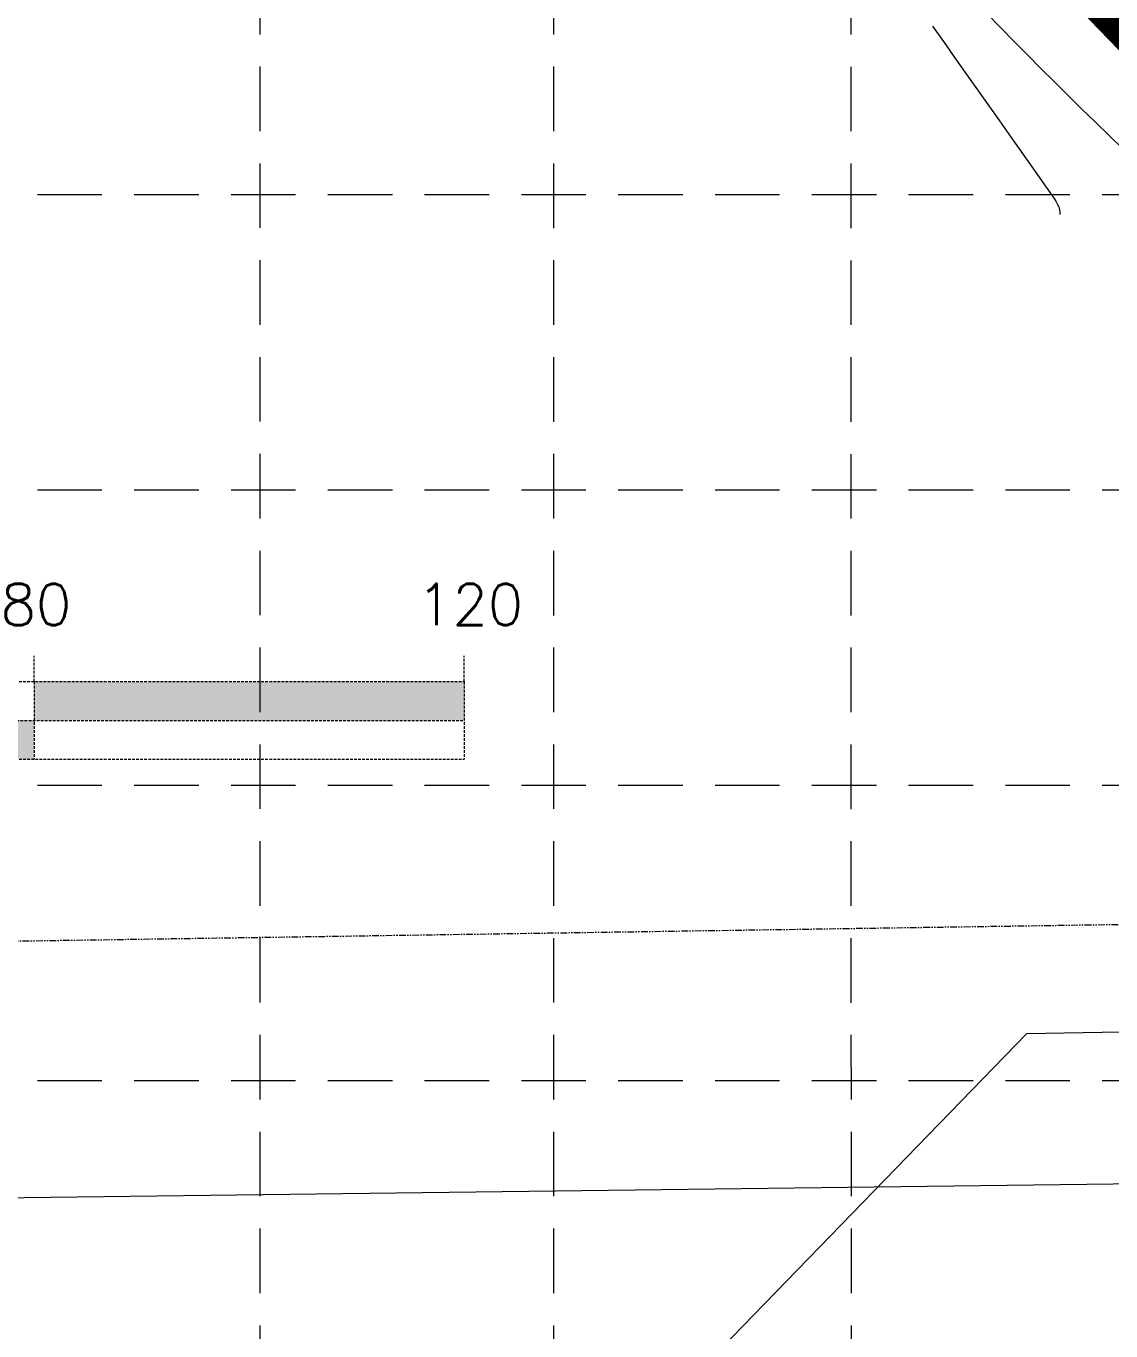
# Model space of a CAD drawing. Extents: x 2140663 to 2528301, y 336313 to 7007653.
# Drawn here: x 2527344.6 to 2527445.5, y 7006118.5 to 7006239.8 of the extents above; entities that cross this region are included whole.
import ezdxf

# ---------------------------------------------------------------- set-up
doc = ezdxf.new("R2010")
doc.units = 0
doc.header["$MEASUREMENT"] = 0
for name, pattern in [('HIDDEN', [0.375, 0.25, -0.125]), ('PHANTOM2', [1.25, 0.625, -0.125, 0.125, -0.125, 0.125, -0.125]), ('xdrc002pt$0$HIDDEN2', [0.1875, 0.125, -0.0625]), ('xdrc002pt$0$PHANTOM2', [1.25, 0.625, -0.125, 0.125, -0.125, 0.125, -0.125])]:
    doc.linetypes.add(name, pattern=pattern)
for name, color, linetype in [('1 EXISTING CONTOURS', 43, 'Continuous'), ('GRID', 254, 'HIDDEN'), ('LIMITS OF DISTURBANCE', 1, 'HIDDEN'), ('xdrc002ar$0$xdrc002ar$0$C-PKNG-FACE-N', 1, 'Continuous'), ('xdrc002bs$0$C-WATR-PIPE-E', 12, 'Continuous'), ('xdrc002bs$0$v-rail-road-exist-demo', 14, 'xdrc002bs$0$TRACKS'), ('xdrc002bs$0$v-rail-road-exst', 14, 'xdrc002bs$0$TRACKS'), ('xdrc002pt$0$V-ADJC-LINE-E', 2, 'xdrc002pt$0$PHANTOM2'), ('xdrc002pt$0$V-ESMT-ACCS-N', 2, 'xdrc002pt$0$HIDDEN2'), ('xdrc002pt$0$v-prop-line', 3, 'PHANTOM2')]:
    doc.layers.add(name, color=color, linetype=linetype)
doc.styles.add('L120', font='simplex', dxfattribs={"height": 7.199999999999999})
doc.linetypes.add('xdrc002bs$0$TRACKS', pattern='A,0.15,[130,ltypeshp.shx,S=0.25,R=0,X=0,Y=0],0.15', length=0.3)

# ---------------------------------------------------------------- blocks, each defined once
blk = doc.blocks.new('A$C0208295A')
at = {"lineweight": 0}
h = blk.add_hatch(color=7, dxfattribs=at)
h.paths.add_polyline_path([(41.06108943000435, 3.603756858967245), (41.06108943000435, 7.207511626183987), (1.061089430004358, 7.207511626183987), (1.061089430004358, 3.603756858967244)])
h.paths.add_polyline_path([(41.06108943000436, 3.603756858967245), (41.06108943000436, 2.09268182516098e-06), (81.06108943000436, 2.09268182516098e-06), (81.06108943000436, 3.603756858967244)])
h.paths.add_polyline_path([(81.06108943000436, 7.207511626183986), (81.06108943000434, 3.603756858967245), (121.0610894300044, 3.603756858967244), (121.0610894300044, 7.207511626183987)])
at = {"color": 7, "lineweight": 0}
for p, q in [((81.06108943000436, 7.207511626183987), (81.06108943000436, 9.607511625625193)), ((121.0610894300044, 7.207511626183987), (121.0610894300044, 9.607511625625193)), ((41.06108943000436, 7.207511626183987), (121.0610894300044, 7.207511626183987)), ((81.06108943000436, 7.207511626183987), (81.06108943000436, 2.09268182516098e-06)), ((121.0610894300044, 7.207511626183987), (121.0610894300044, 2.09268182516098e-06)), ((1.061089430004358, 3.603756858967245), (121.0610894300044, 3.603756858967245)), ((41.06108943000436, 2.09268182516098e-06), (121.0610894300044, 2.09268182516098e-06))]:
    blk.add_line(p, q, dxfattribs=at)
at = {"color": 7, "lineweight": 0, "style": 'L120'}
for s, p in [('80', (77.94963910290971, 12.46954464539886)), ('120', (116.6657691872679, 12.46956557501107))]:
    blk.add_text(s, height=3.84, dxfattribs=at).set_placement(p)

msp = doc.modelspace()

# ---------------------------------------------------------------- linework, layer by layer
at = {"layer": '1 EXISTING CONTOURS', "color": 43, "lineweight": 0, "elevation": 602}
for points in [[(2527428.911534408, 7006239.782029861), (2527429.931402507, 7006238.336183024)], [(2527433.774216915, 7006232.891936296), (2527435.131957569, 7006230.968725739)], [(2527436.43596572, 7006229.121504568), (2527437.630961114, 7006227.428404911)], [(2527440.699131838, 7006222.748196598), (2527440.735623923, 7006222.457550204)], [(2527440.735623923, 7006222.457550204), (2527440.756638678, 7006222.271875804)]]:
    msp.add_lwpolyline(points, dxfattribs=at)
at = {"layer": '1 EXISTING CONTOURS', "color": 43, "lineweight": 0, "extrusion": (0.8170387711600922, 0.5765827316363252, 0), "elevation": 6104684.283717889}
msp.add_lwpolyline([(4267095.906782239, 602), (4267093.847656019, 602)], dxfattribs=at)
at = {"layer": '1 EXISTING CONTOURS', "color": 43, "lineweight": 0, "extrusion": (0.8169717047880378, 0.5766777554022067, 0), "elevation": 6105180.537073648}
msp.add_lwpolyline([(4266383.798758994, 602), (4266381.545568408, 602)], dxfattribs=at)
at = {"layer": '1 EXISTING CONTOURS', "color": 43, "lineweight": 0, "extrusion": (0.8169388060128171, 0.5767243598378283, 0), "elevation": 6105423.909261934}
msp.add_lwpolyline([(4266033.259462738, 602), (4266030.907918408, 602)], dxfattribs=at)
at = {"layer": '1 EXISTING CONTOURS', "color": 43, "lineweight": 0, "extrusion": (0.8169496676122886, 0.5767089739098668, 0), "elevation": 6105343.56391371}
msp.add_lwpolyline([(4266143.539540417, 602.0000000000007), (4266141.278420493, 602.0000000000007)], dxfattribs=at)
at = {"layer": '1 EXISTING CONTOURS', "color": 43, "lineweight": 0, "extrusion": (0.8170951337643663, 0.5765028554817335, 0), "elevation": 6104267.107781138}
msp.add_lwpolyline([(4267679.326495014, 602), (4267677.53864198, 602)], dxfattribs=at)
at = {"layer": '1 EXISTING CONTOURS', "color": 43, "lineweight": 0, "extrusion": (0.8172892011306163, 0.5762276995383675, 0), "elevation": 6102829.796430028}
msp.add_lwpolyline([(4269732.658232107, 602), (4269731.25057831, 602)], dxfattribs=at)
at = {"layer": '1 EXISTING CONTOURS', "color": 43, "lineweight": 0, "extrusion": (0.8177589711918045, 0.5755608265295002, 0), "elevation": 6099344.849601232}
msp.add_lwpolyline([(4274708.046405286, 602), (4274707.114660878, 602)], dxfattribs=at)
at = {"layer": '1 EXISTING CONTOURS', "color": 43, "lineweight": 0, "extrusion": (0.8199654806047368, 0.5724129720897695, 0), "elevation": 6082867.096274093}
msp.add_lwpolyline([(4298122.427241392, 602.0000000000007), (4298122.067113634, 602.0000000000007)], dxfattribs=at)
at = {"layer": '1 EXISTING CONTOURS', "color": 43, "lineweight": 0, "extrusion": (0.8531646859836725, 0.5216416572613634, 0), "elevation": 5811060.910791514}
msp.add_lwpolyline([(4659044.591524535, 602.0000000000007), (4659044.305764856, 602.0000000000007)], dxfattribs=at)
at = {"layer": '1 EXISTING CONTOURS', "color": 43, "lineweight": 0, "extrusion": (0.8667157322057967, 0.4988024053139376, 0), "elevation": 5685293.467908092}
msp.add_lwpolyline([(4811710.811735321, 602), (4811710.459458921, 602)], dxfattribs=at)
at = {"layer": '1 EXISTING CONTOURS', "color": 43, "lineweight": 0, "extrusion": (0.8992096554881621, 0.4375179944606403, 0), "elevation": 5338047.665138361}
msp.add_lwpolyline([(5194262.843427903, 602), (5194262.586916268, 602)], dxfattribs=at)
at = {"layer": '1 EXISTING CONTOURS', "color": 43, "lineweight": 0, "extrusion": (0.9801428024947543, 0.1982929315879143, 0), "elevation": 3866537.258084218}
msp.add_lwpolyline([(6365925.410258416, 602), (6365925.173674456, 602)], dxfattribs=at)
at = {"layer": 'GRID', "color": 253, "linetype": 'HIDDEN', "lineweight": 0, "ltscale": 24}
for p, q in [((2527366.415647264, 7006032.016217309), (2527366.29970966, 7007623.616497753)), ((2527393.70391521, 7006032.011927022), (2527393.789998551, 7007623.565466588)), ((2527421.368363672, 7006032.007577593), (2527421.22060479, 7007623.464267181)), ((2527228.686696025, 7006224.140113123), (2528272.070634682, 7006224.140113123)), ((2527228.686696025, 7006196.682641054), (2528272.070634682, 7006196.682641054)), ((2527228.686696025, 7006169.225168982), (2528272.070634682, 7006169.225168982)), ((2527228.686696025, 7006141.767696912), (2528272.070634682, 7006141.767696912))]:
    msp.add_line(p, q, dxfattribs=at)
at = {"layer": 'LIMITS OF DISTURBANCE', "ltscale": 70, "const_width": 6}
msp.add_lwpolyline([(2527323.279507909, 7007478.034385583), (2527323.279507909, 7007463.102355542), (2527345.362386929, 7006446.874516389, 0.3527120601780434), (2527681.725039883, 7006131.321992346), (2528205.897920626, 7006144.525554366), (2528183.386823632, 7007495.015237641)], format="xyb", close=True, dxfattribs=at)
at = {"layer": 'xdrc002ar$0$xdrc002ar$0$C-PKNG-FACE-N', "color": 7, "linetype": 'Continuous', "lineweight": 0}
msp.add_arc((2527731.944868506, 7006495.461958744), 372.7365509038806, 212.5615500005456, 241.6352742684922, dxfattribs=at)
at = {"layer": 'xdrc002bs$0$C-WATR-PIPE-E', "color": 7, "lineweight": 0}
for p, q in [((2528196.109451412, 7006157.551481116), (2527437.641812644, 7006146.124993335)), ((2527437.641812644, 7006146.124993335), (2527398.248891842, 7006105.526991053))]:
    msp.add_line(p, q, dxfattribs=at)
at = {"layer": 'xdrc002bs$0$v-rail-road-exist-demo', "color": 7, "lineweight": 0, "ltscale": 0.1}
msp.add_lwpolyline([(2527406.993449498, 7006362.756524464, 0.2893170627698015), (2527718.472789923, 7006137.537521685, 0.2893170627698015)], format="xyb", dxfattribs=at)
at = {"layer": 'xdrc002bs$0$v-rail-road-exst', "color": 7, "lineweight": 0, "ltscale": 0.1}
msp.add_line((2528196.578675124, 7006141.41994409), (2527339.593587719, 7006130.812595026), dxfattribs=at)
msp.add_lwpolyline([(2527329.612689179, 7006488.599018269, 0.1754023176800247), (2527409.052752624, 7006268.680676657, 0.02902946981657823), (2527447.886468883, 7006227.158564671, 0.06767570571352022), (2527510.611701932, 7006181.840893986, 0.01454100416896879), (2527558.661133012, 7006157.949311711, 0.01454100416896879)], format="xyb", dxfattribs=at)
at = {"layer": 'xdrc002pt$0$V-ADJC-LINE-E', "color": 7, "lineweight": 0}
msp.add_line((2527558.661133009, 7006157.949311712), (2527284.938087328, 7006153.825611666), dxfattribs=at)
at = {"layer": 'xdrc002pt$0$V-ESMT-ACCS-N', "color": 7, "lineweight": 0}
msp.add_arc((2527731.94173015, 7006495.772756336), 354.7352810526592, 214.0303340367748, 239.6416565874441, dxfattribs=at)
at = {"layer": 'xdrc002pt$0$v-prop-line', "color": 7, "lineweight": 0}
msp.add_arc((2527731.94322961, 7006495.76971355), 379.6700000006037, 181.1630531336929, 242.8448308904258, dxfattribs=at)

# ---------------------------------------------------------------- block references
at = {"layer": 'LIMITS OF DISTURBANCE', "linetype": 'Continuous'}
msp.add_blockref('A$C0208295A', (2527264.31472803, 7006171.639999699), dxfattribs=at)

doc.saveas('drawing.dxf')
